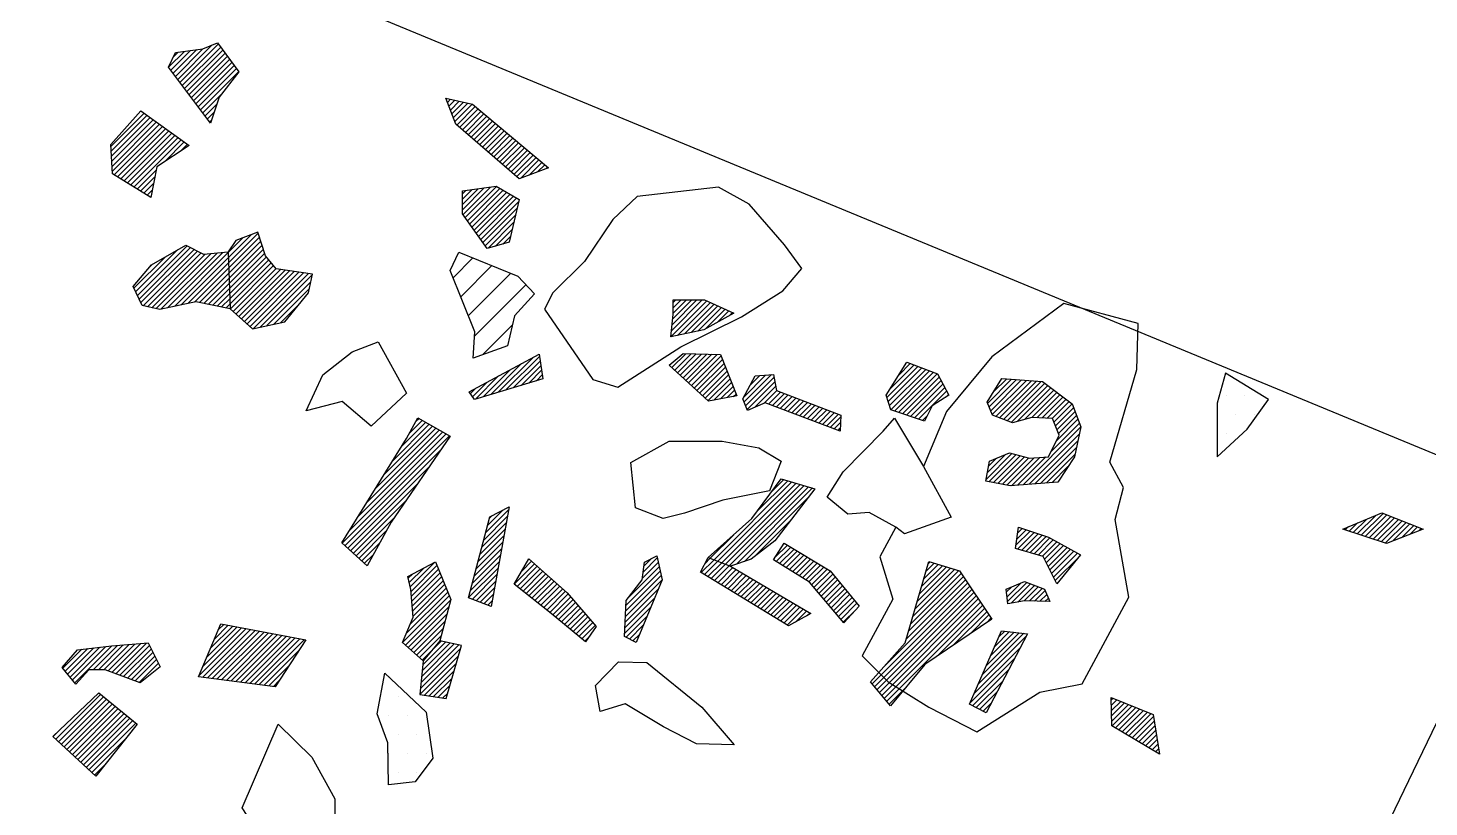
# Model space of a CAD drawing. Header units: metres. Extents: x -12.33 to -9.56, y -16.5 to -11.84.
# Drawn here: x -11.54 to -10.609, y -12.811 to -12.294 of the extents above; entities that cross this region are included whole.
import ezdxf

# ---------------------------------------------------------------- set-up
doc = ezdxf.new("R2010")
doc.units = ezdxf.units.M
doc.header["$LTSCALE"] = 25
doc.header["$MEASUREMENT"] = 0
doc.linetypes.add('STRICHPUNKTX2', pattern=[2, 1, -0.5, 0, -0.5])
doc.layers.get('0').update_dxf_attribs({"linetype": 'CONTINUOUS'})
for name, color, linetype in [('FEUER', 1, 'CONTINUOUS'), ('GRABUNGSGRENZE', 3, 'STRICHPUNKTX2'), ('KNOCHEN', 2, 'CONTINUOUS'), ('KNOCHENSCHRAFF', 2, 'CONTINUOUS'), ('STEINE', 4, 'CONTINUOUS'), ('STEINESCHRAFF', 4, 'CONTINUOUS')]:
    doc.layers.add(name, color=color, linetype=linetype)

# ---------------------------------------------------------------- blocks, each defined once
blk = doc.blocks.new('*X2')
at = {"color": 0}
for p, q in [((-1144.629, -1231.957), (-1143.574, -1230.901)), ((-1144.477, -1232.158), (-1143.164, -1230.845)), ((-1144.325, -1232.36), (-1142.753, -1230.788)), ((-1144.323, -1231.297), (-1143.984, -1230.958)), ((-1144.174, -1232.562), (-1142.344, -1230.733)), ((-1144.022, -1232.764), (-1141.735, -1230.477)), ((-1143.87, -1232.966), (-1141.313, -1230.408)), ((-1143.718, -1233.167), (-1141.163, -1230.612)), ((-1143.567, -1233.369), (-1141.013, -1230.816)), ((-1143.415, -1233.571), (-1140.863, -1231.019)), ((-1143.263, -1233.773), (-1140.713, -1231.223)), ((-1143.111, -1233.975), (-1140.564, -1231.427)), ((-1142.96, -1234.177), (-1140.414, -1231.631)), ((-1142.808, -1234.378), (-1140.264, -1231.834)), ((-1142.656, -1234.58), (-1140.114, -1232.038)), ((-1142.505, -1234.782), (-1139.964, -1232.242)), ((-1142.353, -1234.984), (-1141.152, -1233.783)), ((-1148.45, -1237.192), (-1146.259, -1235.001)), ((-1146.517, -1234.905), (-1146.465, -1234.853)), ((-1142.201, -1235.186), (-1141.43, -1234.414)), ((-1142.049, -1235.387), (-1141.599, -1234.938)), ((-1148.433, -1237.529), (-1146.053, -1235.148)), ((-1148.416, -1237.865), (-1145.847, -1235.296)), ((-1148.398, -1238.201), (-1145.641, -1235.443)), ((-1148.381, -1238.537), (-1145.435, -1235.591)), ((-1148.364, -1238.873), (-1145.229, -1235.738)), ((-1148.235, -1239.098), (-1145.022, -1235.886)), ((-1141.898, -1235.589), (-1141.769, -1235.461)), ((-1148.017, -1239.234), (-1144.816, -1236.033)), ((-1147.799, -1239.369), (-1144.61, -1236.181)), ((-1147.581, -1239.505), (-1144.404, -1236.328)), ((-1147.363, -1239.64), (-1144.198, -1236.476)), ((-1147.145, -1239.776), (-1143.992, -1236.623)), ((-1146.927, -1239.911), (-1143.786, -1236.771)), ((-1144.885, -1238.223), (-1143.58, -1236.918)), ((-1143.829, -1237.52), (-1143.374, -1237.066)), ((-1146.708, -1240.047), (-1145.447, -1238.785)), ((-1146.49, -1240.182), (-1145.536, -1239.227)), ((-1146.272, -1240.318), (-1145.625, -1239.67)), ((-1146.054, -1240.453), (-1145.713, -1240.112)), ((-1145.836, -1240.589), (-1145.802, -1240.555)), ((-1140.673, -1244.264), (-1139.688, -1243.279)), ((-1140.659, -1244.604), (-1139.119, -1243.064)), ((-1140.646, -1244.944), (-1138.667, -1242.965)), ((-1140.632, -1245.284), (-1138.581, -1243.233)), ((-1146.815, -1246.87), (-1144.023, -1244.078)), ((-1146.7, -1247.109), (-1143.394, -1243.803)), ((-1146.586, -1247.348), (-1143.162, -1243.925)), ((-1146.471, -1247.587), (-1142.93, -1244.046)), ((-1146.323, -1247.793), (-1142.698, -1244.167)), ((-1146.033, -1247.856), (-1142.465, -1244.289)), ((-1145.452, -1247.983), (-1141.796, -1244.327)), ((-1145.137, -1248.021), (-1141.406, -1244.29)), ((-1144.688, -1247.926), (-1141.017, -1244.254)), ((-1144.24, -1247.831), (-1140.673, -1244.264)), ((-1140.619, -1245.624), (-1138.495, -1243.5)), ((-1140.605, -1245.964), (-1138.409, -1243.768)), ((-1140.592, -1246.304), (-1138.323, -1244.035)), ((-1140.578, -1246.644), (-1138.237, -1244.303)), ((-1146.929, -1246.631), (-1144.857, -1244.56)), ((-1145.954, -1245.302), (-1145.692, -1245.041)), ((-1145.742, -1247.919), (-1142.186, -1244.363)), ((-1143.791, -1247.736), (-1140.659, -1244.604)), ((-1143.343, -1247.641), (-1140.646, -1244.944)), ((-1140.565, -1246.985), (-1138.126, -1244.545)), ((-1140.551, -1247.325), (-1137.966, -1244.74)), ((-1140.538, -1247.665), (-1137.807, -1244.934)), ((-1140.517, -1247.997), (-1137.647, -1245.128)), ((-1142.894, -1247.546), (-1140.632, -1245.284)), ((-1142.573, -1247.578), (-1140.619, -1245.624)), ((-1142.278, -1247.637), (-1140.605, -1245.964)), ((-1140.33, -1248.164), (-1137.488, -1245.322)), ((-1140.144, -1248.332), (-1137.198, -1245.386)), ((-1139.958, -1248.499), (-1136.891, -1245.432)), ((-1139.772, -1248.666), (-1136.584, -1245.478)), ((-1139.585, -1248.833), (-1136.276, -1245.524)), ((-1139.399, -1249.001), (-1135.969, -1245.57)), ((-1139.213, -1249.168), (-1135.661, -1245.616)), ((-1138.994, -1249.302), (-1135.354, -1245.662)), ((-1138.544, -1249.206), (-1135.085, -1245.748)), ((-1138.095, -1249.111), (-1135.179, -1246.195)), ((-1141.984, -1247.696), (-1140.592, -1246.304)), ((-1141.689, -1247.755), (-1140.578, -1246.644)), ((-1141.395, -1247.815), (-1140.565, -1246.985)), ((-1137.645, -1249.015), (-1135.273, -1246.642)), ((-1141.101, -1247.874), (-1140.551, -1247.325)), ((-1140.806, -1247.933), (-1140.538, -1247.665)), ((-1137.196, -1248.919), (-1135.912, -1247.634)), ((-1128.643, -1256.276), (-1127.766, -1255.398)), ((-1128.199, -1255.478), (-1127.99, -1255.27)), ((-1133.083, -1263.544), (-1125.967, -1256.428)), ((-1132.61, -1262.718), (-1126.192, -1256.3)), ((-1132.036, -1261.79), (-1126.417, -1256.171)), ((-1131.461, -1260.862), (-1126.642, -1256.042)), ((-1130.887, -1259.934), (-1126.866, -1255.913)), ((-1130.313, -1259.006), (-1127.091, -1255.785)), ((-1129.739, -1258.078), (-1127.316, -1255.656)), ((-1129.164, -1257.151), (-1127.541, -1255.527)), ((-1132.898, -1263.713), (-1126.556, -1257.37)), ((-1132.713, -1263.881), (-1127.339, -1258.507)), ((-1132.528, -1264.05), (-1128.121, -1259.643)), ((-1132.343, -1264.219), (-1128.904, -1260.78)), ((-1132.158, -1264.387), (-1129.687, -1261.916)), ((-1131.973, -1264.556), (-1130.185, -1262.767)), ((-1131.788, -1264.724), (-1130.609, -1263.545)), ((-1131.603, -1264.893), (-1131.032, -1264.322))]:
    blk.add_line(p, q, dxfattribs=at)
blk = doc.blocks.new('*X3')
at = {"color": 0}
for p, q in [((-1142.612, -1272.366), (-1139.476, -1269.23)), ((-1142.354, -1271.755), (-1139.773, -1269.173)), ((-1142.351, -1272.458), (-1139.179, -1269.286)), ((-1142.097, -1271.144), (-1140.07, -1269.117)), ((-1142.038, -1272.499), (-1138.881, -1269.343)), ((-1141.839, -1270.533), (-1140.367, -1269.06)), ((-1141.726, -1272.54), (-1138.584, -1269.399)), ((-1141.582, -1269.922), (-1140.664, -1269.004)), ((-1141.413, -1272.581), (-1138.287, -1269.456)), ((-1141.324, -1269.311), (-1140.961, -1268.947)), ((-1150.855, -1272.831), (-1148.406, -1270.382)), ((-1149.627, -1271.956), (-1148.019, -1270.349)), ((-1149.274, -1271.957), (-1147.633, -1270.316)), ((-1148.921, -1271.957), (-1147.247, -1270.284)), ((-1148.642, -1272.032), (-1146.861, -1270.251)), ((-1148.384, -1272.128), (-1146.475, -1270.219)), ((-1148.126, -1272.224), (-1146.089, -1270.186)), ((-1147.868, -1272.319), (-1145.903, -1270.353)), ((-1141.1, -1272.622), (-1137.99, -1269.512)), ((-1140.788, -1272.663), (-1137.693, -1269.569)), ((-1140.475, -1272.704), (-1137.396, -1269.625)), ((-1140.162, -1272.745), (-1137.099, -1269.682)), ((-1139.85, -1272.786), (-1136.802, -1269.738)), ((-1139.537, -1272.827), (-1136.505, -1269.795)), ((-1139.225, -1272.868), (-1136.208, -1269.851)), ((-1138.912, -1272.909), (-1135.911, -1269.908)), ((-1138.599, -1272.95), (-1135.614, -1269.964)), ((-1151.65, -1271.858), (-1150.393, -1270.601)), ((-1151.491, -1272.052), (-1149.995, -1270.557)), ((-1151.332, -1272.247), (-1149.598, -1270.513)), ((-1151.173, -1272.442), (-1149.201, -1270.469)), ((-1151.014, -1272.636), (-1148.803, -1270.426)), ((-1147.61, -1272.415), (-1145.782, -1270.587)), ((-1147.352, -1272.51), (-1145.662, -1270.82)), ((-1147.094, -1272.606), (-1145.542, -1271.053)), ((-1146.837, -1272.702), (-1145.422, -1271.287)), ((-1138.287, -1272.991), (-1135.939, -1270.643)), ((-1146.579, -1272.797), (-1145.302, -1271.52)), ((-1145.207, -1271.779), (-1145.181, -1271.754)), ((-1137.974, -1273.032), (-1136.616, -1271.674)), ((-1137.662, -1273.072), (-1137.294, -1272.705)), ((-1152.114, -1276.565), (-1149.133, -1273.583)), ((-1151.931, -1276.735), (-1148.938, -1273.743)), ((-1151.748, -1276.906), (-1148.744, -1273.902)), ((-1151.565, -1277.076), (-1148.55, -1274.062)), ((-1151.382, -1277.247), (-1148.356, -1274.221)), ((-1151.199, -1277.417), (-1148.162, -1274.381)), ((-1151.015, -1277.587), (-1147.968, -1274.54)), ((-1150.832, -1277.758), (-1147.774, -1274.7)), ((-1150.649, -1277.928), (-1147.58, -1274.859)), ((-1150.466, -1278.099), (-1147.386, -1275.018)), ((-1152.297, -1276.395), (-1151.823, -1275.92)), ((-1150.283, -1278.269), (-1147.192, -1275.178)), ((-1150.1, -1278.439), (-1146.998, -1275.337)), ((-1149.916, -1278.61), (-1146.803, -1275.497)), ((-1149.733, -1278.78), (-1147.427, -1276.474)), ((-1149.55, -1278.951), (-1148.804, -1278.204)), ((-1132.197, -1285.993), (-1129.454, -1283.25)), ((-1131.762, -1285.911), (-1129.011, -1283.16)), ((-1131.327, -1285.83), (-1128.828, -1283.331)), ((-1133.493, -1286.228), (-1131.608, -1284.344)), ((-1133.067, -1286.156), (-1130.89, -1283.979)), ((-1132.632, -1286.074), (-1130.172, -1283.615)), ((-1130.892, -1285.748), (-1128.646, -1283.502)), ((-1130.457, -1285.666), (-1128.463, -1283.673)), ((-1126.381, -1286.187), (-1124.438, -1284.244)), ((-1126.075, -1286.235), (-1123.935, -1284.094)), ((-1125.77, -1286.283), (-1123.431, -1283.945)), ((-1125.464, -1286.331), (-1122.928, -1283.795)), ((-1124.756, -1285.977), (-1122.425, -1283.645)), ((-1124.019, -1285.593), (-1122.179, -1283.753)), ((-1123.281, -1285.209), (-1122.091, -1284.018)), ((-1122.544, -1284.825), (-1122.002, -1284.283)), ((-1135.477, -1285.03), (-1135.274, -1284.827)), ((-1135.408, -1285.315), (-1134.887, -1284.794)), ((-1135.34, -1285.6), (-1134.5, -1284.761)), ((-1135.271, -1285.885), (-1134.114, -1284.727)), ((-1135.203, -1286.17), (-1133.727, -1284.694)), ((-1134.994, -1286.315), (-1133.34, -1284.661)), ((-1134.619, -1286.293), (-1132.953, -1284.627)), ((-1134.244, -1286.271), (-1132.566, -1284.594)), ((-1133.868, -1286.25), (-1132.179, -1284.561)), ((-1130.021, -1285.585), (-1129.283, -1284.846)), ((-1128.321, -1285.652), (-1127.201, -1284.532)), ((-1128.216, -1285.901), (-1126.863, -1284.548)), ((-1128.143, -1285.121), (-1127.539, -1284.517)), ((-1127.966, -1284.59), (-1127.878, -1284.502)), ((-1127.91, -1285.949), (-1126.525, -1284.563)), ((-1127.605, -1285.996), (-1126.187, -1284.578)), ((-1127.299, -1286.044), (-1125.848, -1284.594)), ((-1126.993, -1286.092), (-1125.444, -1284.543)), ((-1126.687, -1286.14), (-1124.941, -1284.394)), ((-1163.377, -1292.07), (-1163.079, -1291.773)), ((-1163.371, -1291.711), (-1163.358, -1291.698)), ((-1163.406, -1293.867), (-1162.121, -1292.582)), ((-1163.4, -1293.508), (-1162.064, -1292.172)), ((-1163.394, -1293.148), (-1162.244, -1291.999)), ((-1163.389, -1292.789), (-1162.523, -1291.923)), ((-1163.383, -1292.43), (-1162.801, -1291.848)), ((-1163.423, -1294.945), (-1161.931, -1293.453)), ((-1163.418, -1294.586), (-1162.104, -1293.273)), ((-1163.412, -1294.226), (-1162.177, -1292.992)), ((-1163.347, -1295.222), (-1161.757, -1293.633)), ((-1121.125, -1293.659), (-1121.091, -1293.625)), ((-1114.202, -1293.807), (-1113.924, -1293.529)), ((-1113.989, -1293.948), (-1113.417, -1293.376)), ((-1113.776, -1294.088), (-1112.91, -1293.223)), ((-1113.563, -1294.228), (-1112.404, -1293.069)), ((-1113.349, -1294.369), (-1111.897, -1292.916)), ((-1113.136, -1294.509), (-1111.514, -1292.887)), ((-1112.923, -1294.649), (-1111.395, -1293.122)), ((-1112.71, -1294.79), (-1111.276, -1293.356)), ((-1112.518, -1294.952), (-1111.158, -1293.591)), ((-1163.235, -1295.464), (-1161.584, -1293.813)), ((-1163.123, -1295.706), (-1161.411, -1293.993)), ((-1163.011, -1295.947), (-1161.237, -1294.173)), ((-1162.899, -1296.189), (-1161.064, -1294.353)), ((-1162.787, -1296.431), (-1160.89, -1294.534)), ((-1121.215, -1295.164), (-1119.944, -1293.892)), ((-1121.193, -1294.788), (-1120.231, -1293.825)), ((-1121.17, -1294.412), (-1120.517, -1293.758)), ((-1121.148, -1294.035), (-1120.804, -1293.692)), ((-1121.114, -1295.416), (-1119.657, -1293.959)), ((-1120.893, -1295.548), (-1119.37, -1294.026)), ((-1120.672, -1295.681), (-1119.084, -1294.093)), ((-1120.451, -1295.814), (-1118.797, -1294.159)), ((-1120.231, -1295.947), (-1118.51, -1294.226)), ((-1120.01, -1296.079), (-1118.241, -1294.311)), ((-1119.789, -1296.212), (-1118.056, -1294.48)), ((-1112.342, -1295.129), (-1111.039, -1293.826)), ((-1112.165, -1295.306), (-1110.92, -1294.06)), ((-1111.989, -1295.483), (-1110.801, -1294.295)), ((-1111.812, -1295.66), (-1110.682, -1294.53)), ((-1119.568, -1296.345), (-1117.872, -1294.648)), ((-1119.347, -1296.478), (-1117.687, -1294.817)), ((-1119.127, -1296.61), (-1117.502, -1294.986)), ((-1118.906, -1296.743), (-1117.318, -1295.155)), ((-1118.684, -1296.875), (-1117.133, -1295.324)), ((-1118.462, -1297.007), (-1116.948, -1295.493)), ((-1111.635, -1295.837), (-1110.563, -1294.764)), ((-1111.459, -1296.014), (-1110.444, -1294.999)), ((-1111.282, -1296.19), (-1110.325, -1295.234)), ((-1111.105, -1296.367), (-1110.207, -1295.469)), ((-1118.241, -1297.139), (-1116.763, -1295.661)), ((-1118.019, -1297.271), (-1116.579, -1295.83)), ((-1117.797, -1297.402), (-1116.394, -1295.999)), ((-1117.576, -1297.534), (-1116.209, -1296.168)), ((-1117.354, -1297.666), (-1116.024, -1296.337)), ((-1110.728, -1296.344), (-1110.088, -1295.703)), ((-1110.25, -1296.219), (-1109.969, -1295.938)), ((-1165.953, -1297.475), (-1165.741, -1297.263)), ((-1165.815, -1297.69), (-1164.65, -1296.525)), ((-1165.677, -1297.906), (-1164.287, -1296.516)), ((-1165.539, -1298.122), (-1163.925, -1296.508)), ((-1165.402, -1298.338), (-1163.563, -1296.499)), ((-1165.264, -1298.553), (-1163.2, -1296.49)), ((-1165.09, -1298.733), (-1162.838, -1296.481)), ((-1164.804, -1298.8), (-1162.996, -1296.993)), ((-1117.132, -1297.798), (-1115.84, -1296.506)), ((-1116.911, -1297.93), (-1115.655, -1296.674)), ((-1116.689, -1298.062), (-1115.47, -1296.843)), ((-1116.467, -1298.194), (-1115.41, -1297.137)), ((-1164.517, -1298.868), (-1163.251, -1297.601)), ((-1164.231, -1298.935), (-1163.374, -1298.078)), ((-1130.472, -1298.763), (-1129.58, -1297.871)), ((-1130.197, -1298.842), (-1129.271, -1297.916)), ((-1129.922, -1298.921), (-1128.963, -1297.961)), ((-1129.648, -1299), (-1128.654, -1298.007)), ((-1129.373, -1299.078), (-1128.346, -1298.052)), ((-1129.098, -1299.157), (-1128.038, -1298.097)), ((-1128.823, -1299.236), (-1127.729, -1298.142)), ((-1128.548, -1299.315), (-1127.421, -1298.187)), ((-1128.274, -1299.394), (-1127.113, -1298.233)), ((-1127.999, -1299.472), (-1126.804, -1298.278)), ((-1116.246, -1298.326), (-1115.487, -1297.567)), ((-1116.024, -1298.458), (-1115.563, -1297.996)), ((-1163.944, -1299.002), (-1163.498, -1298.555)), ((-1163.658, -1299.069), (-1163.621, -1299.032)), ((-1127.724, -1299.551), (-1126.496, -1298.323)), ((-1127.449, -1299.63), (-1126.188, -1298.368)), ((-1127.175, -1299.709), (-1125.879, -1298.413)), ((-1126.9, -1299.787), (-1125.571, -1298.459)), ((-1126.555, -1299.796), (-1125.263, -1298.504)), ((-1126.155, -1299.749), (-1124.954, -1298.549)), ((-1125.754, -1299.703), (-1124.646, -1298.594)), ((-1125.354, -1299.656), (-1124.5, -1298.802)), ((-1124.954, -1299.609), (-1124.392, -1299.047)), ((-1115.802, -1298.59), (-1115.639, -1298.426)), ((-1124.554, -1299.562), (-1124.283, -1299.292)), ((-1158.252, -1301.088), (-1157.888, -1300.724)), ((-1158.211, -1301.4), (-1157.437, -1300.626)), ((-1158.17, -1301.712), (-1157.102, -1300.645)), ((-1158.128, -1302.025), (-1157.046, -1300.943)), ((-1158.087, -1302.337), (-1156.991, -1301.241)), ((-1158.046, -1302.649), (-1156.935, -1301.538)), ((-1158.004, -1302.961), (-1156.88, -1301.836)), ((-1157.963, -1303.274), (-1156.824, -1302.134)), ((-1157.922, -1303.586), (-1156.768, -1302.432)), ((-1157.758, -1303.775), (-1156.713, -1302.73)), ((-1155.321, -1308.41), (-1149.596, -1302.685)), ((-1155.131, -1308.573), (-1149.35, -1302.792)), ((-1155.083, -1307.818), (-1150.059, -1302.794)), ((-1154.941, -1308.737), (-1149.104, -1302.9)), ((-1125.302, -1303.139), (-1125.077, -1302.915)), ((-1154.751, -1308.9), (-1148.858, -1303.007)), ((-1154.575, -1306.957), (-1151.325, -1303.707)), ((-1154.561, -1309.063), (-1148.612, -1303.115)), ((-1154.37, -1309.227), (-1148.366, -1303.222)), ((-1154.18, -1309.39), (-1148.12, -1303.33)), ((-1149.978, -1305.542), (-1147.874, -1303.438)), ((-1126.594, -1305.845), (-1124.628, -1303.88)), ((-1126.271, -1305.169), (-1124.585, -1303.483)), ((-1125.948, -1304.492), (-1124.749, -1303.294)), ((-1125.625, -1303.816), (-1124.913, -1303.104)), ((-1126.483, -1306.088), (-1124.946, -1304.551)), ((-1154.067, -1306.095), (-1153.097, -1305.125)), ((-1126.207, -1306.165), (-1125.263, -1305.221)), ((-1150.328, -1307.659), (-1149.342, -1306.673)), ((-1125.93, -1306.242), (-1125.58, -1305.892)), ((-1151.93, -1310.676), (-1148.545, -1307.29)), ((-1151.753, -1310.144), (-1148.744, -1307.136)), ((-1151.575, -1309.613), (-1148.943, -1306.981)), ((-1151.123, -1308.808), (-1149.142, -1306.827)), ((-1153.99, -1309.553), (-1152.986, -1308.55)), ((-1152.108, -1311.207), (-1148.675, -1307.774)), ((-1127.293, -1308.313), (-1127.163, -1308.183)), ((-1127.164, -1308.536), (-1126.717, -1308.09)), ((-1127.034, -1308.76), (-1126.271, -1307.998)), ((-1126.904, -1308.984), (-1126.019, -1308.099)), ((-1126.774, -1309.207), (-1125.862, -1308.296)), ((-1126.644, -1309.431), (-1125.705, -1308.493)), ((-1152.285, -1311.738), (-1149.354, -1308.807)), ((-1126.514, -1309.655), (-1125.549, -1308.689)), ((-1126.384, -1309.879), (-1125.392, -1308.886)), ((-1126.254, -1310.102), (-1125.235, -1309.082)), ((-1126.125, -1310.326), (-1125.078, -1309.279)), ((-1125.995, -1310.55), (-1124.921, -1309.476)), ((-1152.147, -1311.953), (-1150.033, -1309.839)), ((-1125.865, -1310.773), (-1124.764, -1309.672)), ((-1125.735, -1310.997), (-1124.694, -1309.956)), ((-1125.421, -1311.036), (-1124.681, -1310.296)), ((-1151.852, -1312.012), (-1150.646, -1310.805)), ((-1125.084, -1311.053), (-1124.668, -1310.637)), ((-1124.747, -1311.069), (-1124.655, -1310.978)), ((-1151.558, -1312.071), (-1151.026, -1311.54)), ((-1148.344, -1315.221), (-1146.99, -1313.867)), ((-1148.28, -1315.51), (-1146.703, -1313.934)), ((-1148.216, -1315.8), (-1146.417, -1314.001)), ((-1148.077, -1316.015), (-1146.13, -1314.068)), ((-1147.798, -1316.089), (-1145.843, -1314.135)), ((-1148.472, -1314.642), (-1148.406, -1314.577)), ((-1148.408, -1314.931), (-1147.647, -1314.171)), ((-1147.519, -1316.164), (-1145.557, -1314.202)), ((-1147.24, -1316.238), (-1145.27, -1314.269)), ((-1146.96, -1316.312), (-1144.983, -1314.336)), ((-1146.681, -1316.387), (-1144.704, -1314.41)), ((-1146.402, -1316.461), (-1144.43, -1314.489)), ((-1146.123, -1316.536), (-1144.156, -1314.569)), ((-1145.844, -1316.61), (-1143.882, -1314.649)), ((-1145.548, -1316.668), (-1143.608, -1314.728)), ((-1145.229, -1316.703), (-1143.334, -1314.808)), ((-1144.91, -1316.737), (-1143.06, -1314.887)), ((-1144.592, -1316.772), (-1143.004, -1315.184)), ((-1144.273, -1316.807), (-1143.146, -1315.68)), ((-1143.954, -1316.842), (-1143.288, -1316.176)), ((-1143.484, -1316.725), (-1143.43, -1316.671)), ((-1130.708, -1335.062), (-1129.302, -1333.655)), ((-1131.152, -1334.799), (-1130.161, -1333.808)), ((-1130.93, -1334.93), (-1129.731, -1333.732)), ((-1130.486, -1335.193), (-1128.997, -1333.705)), ((-1130.263, -1335.324), (-1128.802, -1333.863)), ((-1130.041, -1335.456), (-1128.607, -1334.022)), ((-1129.819, -1335.587), (-1128.413, -1334.181)), ((-1129.597, -1335.718), (-1128.556, -1334.677)), ((-1129.375, -1335.85), (-1129.303, -1335.778)), ((-1131.972, -1337.74), (-1131.633, -1337.401)), ((-1131.809, -1337.931), (-1130.832, -1336.954)), ((-1131.647, -1338.122), (-1130.504, -1336.979)), ((-1131.485, -1338.314), (-1130.206, -1337.034)), ((-1131.323, -1338.505), (-1129.907, -1337.089)), ((-1131.02, -1338.556), (-1129.609, -1337.145)), ((-1130.167, -1338.056), (-1129.311, -1337.2)), ((-1129.314, -1337.556), (-1129.012, -1337.255))]:
    blk.add_line(p, q, dxfattribs=at)
blk = doc.blocks.new('*X4')
at = {"color": 0}
for p, q in [((-1108.389, -1264.66), (-1103.216, -1259.487)), ((-1108.133, -1264.757), (-1102.944, -1259.568)), ((-1107.877, -1264.854), (-1102.671, -1259.649)), ((-1107.621, -1264.952), (-1102.398, -1259.729)), ((-1107.364, -1265.049), (-1102.125, -1259.81)), ((-1106.902, -1264.941), (-1101.853, -1259.891)), ((-1105.521, -1261.438), (-1103.489, -1259.406)), ((-1104.554, -1260.118), (-1103.762, -1259.325)), ((-1106.373, -1264.765), (-1102.194, -1260.586)), ((-1123.691, -1263.345), (-1122.122, -1261.775)), ((-1123.564, -1262.864), (-1122.045, -1261.345)), ((-1123.436, -1262.383), (-1122.393, -1261.339)), ((-1123.309, -1261.902), (-1123.128, -1261.72)), ((-1123.946, -1264.307), (-1122.275, -1262.635)), ((-1123.819, -1263.826), (-1122.198, -1262.205)), ((-1105.683, -1264.428), (-1103.352, -1262.098)), ((-1088.331, -1263.694), (-1087.39, -1262.752)), ((-1088.272, -1263.281), (-1087.655, -1262.664)), ((-1088.239, -1263.955), (-1087.125, -1262.841)), ((-1088.213, -1262.868), (-1087.92, -1262.575)), ((-1087.963, -1264.032), (-1086.86, -1262.93)), ((-1124.202, -1265.269), (-1122.428, -1263.495)), ((-1124.074, -1264.788), (-1122.351, -1263.065)), ((-1108.645, -1264.562), (-1107.076, -1262.993)), ((-1104.347, -1264.506), (-1103.52, -1263.68)), ((-1104.268, -1264.781), (-1103.299, -1263.813)), ((-1087.686, -1264.109), (-1086.595, -1263.018)), ((-1087.41, -1264.186), (-1086.33, -1263.107)), ((-1087.133, -1264.263), (-1086.08, -1263.211)), ((-1086.857, -1264.341), (-1085.852, -1263.336)), ((-1086.58, -1264.418), (-1085.624, -1263.461)), ((-1086.435, -1264.626), (-1085.395, -1263.586)), ((-1086.317, -1264.862), (-1085.167, -1263.712)), ((-1086.2, -1265.098), (-1084.939, -1263.837)), ((-1124.584, -1266.713), (-1122.657, -1264.786)), ((-1124.457, -1266.232), (-1122.581, -1264.356)), ((-1124.329, -1265.751), (-1122.504, -1263.926)), ((-1121.146, -1265.396), (-1120.51, -1264.76)), ((-1113.088, -1265.47), (-1112.158, -1264.539)), ((-1113.035, -1265.063), (-1112.57, -1264.598)), ((-1109.238, -1265.509), (-1108.389, -1264.66)), ((-1109.018, -1265.642), (-1108.133, -1264.757)), ((-1108.98, -1264.897), (-1108.645, -1264.562)), ((-1104.05, -1264.916), (-1103.078, -1263.945)), ((-1103.831, -1265.052), (-1102.858, -1264.078)), ((-1103.613, -1265.187), (-1102.637, -1264.211)), ((-1103.394, -1265.322), (-1102.416, -1264.344)), ((-1103.176, -1265.457), (-1102.195, -1264.476)), ((-1102.957, -1265.592), (-1101.974, -1264.609)), ((-1102.739, -1265.727), (-1101.754, -1264.742)), ((-1094.16, -1264.927), (-1094.038, -1264.804)), ((-1086.082, -1265.333), (-1084.711, -1263.962)), ((-1085.964, -1265.569), (-1084.482, -1264.088)), ((-1085.847, -1265.805), (-1084.254, -1264.213)), ((-1085.729, -1266.041), (-1084.119, -1264.431)), ((-1128.705, -1265.883), (-1128.426, -1265.604)), ((-1128.638, -1266.17), (-1127.679, -1265.211)), ((-1128.57, -1266.456), (-1126.932, -1264.818)), ((-1128.519, -1266.758), (-1126.801, -1265.04)), ((-1128.492, -1267.085), (-1126.699, -1265.292)), ((-1128.465, -1267.412), (-1126.597, -1265.543)), ((-1124.713, -1267.195), (-1122.734, -1265.216)), ((-1124.454, -1267.29), (-1122.81, -1265.646)), ((-1121.628, -1266.232), (-1120.322, -1264.926)), ((-1121.472, -1266.429), (-1120.134, -1265.091)), ((-1121.275, -1266.585), (-1119.946, -1265.257)), ((-1121.077, -1266.741), (-1119.758, -1265.422)), ((-1120.88, -1266.898), (-1119.571, -1265.588)), ((-1114.256, -1268.052), (-1111.898, -1265.694)), ((-1114.24, -1267.683), (-1111.963, -1265.405)), ((-1114.076, -1267.164), (-1112.028, -1265.116)), ((-1113.142, -1265.877), (-1112.093, -1264.828)), ((-1108.799, -1265.776), (-1107.877, -1264.854)), ((-1108.579, -1265.91), (-1107.621, -1264.952)), ((-1108.36, -1266.044), (-1107.364, -1265.049)), ((-1108.14, -1266.178), (-1107.134, -1265.172)), ((-1107.92, -1266.312), (-1106.912, -1265.304)), ((-1107.701, -1266.446), (-1106.69, -1265.435)), ((-1107.481, -1266.58), (-1106.468, -1265.567)), ((-1107.262, -1266.714), (-1106.245, -1265.698)), ((-1102.52, -1265.862), (-1101.533, -1264.875)), ((-1102.302, -1265.997), (-1101.312, -1265.007)), ((-1102.083, -1266.132), (-1101.091, -1265.14)), ((-1101.915, -1266.317), (-1100.871, -1265.273)), ((-1101.753, -1266.509), (-1100.659, -1265.415)), ((-1101.591, -1266.7), (-1100.499, -1265.609)), ((-1095.337, -1268.932), (-1091.968, -1265.563)), ((-1095.191, -1268.432), (-1092.136, -1265.377)), ((-1095.045, -1267.933), (-1092.407, -1265.295)), ((-1094.899, -1267.433), (-1092.679, -1265.213)), ((-1094.753, -1266.934), (-1092.951, -1265.131)), ((-1094.607, -1266.434), (-1093.223, -1265.05)), ((-1094.46, -1265.933), (-1093.494, -1264.968)), ((-1094.31, -1265.43), (-1093.766, -1264.886)), ((-1128.582, -1268.943), (-1126.187, -1266.548)), ((-1128.438, -1267.738), (-1126.494, -1265.794)), ((-1128.411, -1268.065), (-1126.392, -1266.046)), ((-1128.384, -1268.392), (-1126.29, -1266.297)), ((-1124.196, -1267.385), (-1122.887, -1266.076)), ((-1123.937, -1267.48), (-1122.963, -1266.506)), ((-1120.683, -1267.054), (-1119.383, -1265.754)), ((-1120.486, -1267.211), (-1119.195, -1265.919)), ((-1120.289, -1267.367), (-1119.007, -1266.085)), ((-1120.092, -1267.523), (-1118.819, -1266.251)), ((-1119.894, -1267.68), (-1118.631, -1266.416)), ((-1119.697, -1267.836), (-1118.443, -1266.582)), ((-1114.289, -1268.791), (-1112.081, -1266.584)), ((-1114.273, -1268.422), (-1111.833, -1265.982)), ((-1107.042, -1266.848), (-1106.023, -1265.829)), ((-1106.822, -1266.982), (-1105.801, -1265.961)), ((-1106.603, -1267.116), (-1105.579, -1266.092)), ((-1106.383, -1267.25), (-1105.357, -1266.224)), ((-1106.164, -1267.384), (-1105.135, -1266.355)), ((-1105.944, -1267.518), (-1104.913, -1266.487)), ((-1105.724, -1267.652), (-1104.691, -1266.618)), ((-1101.428, -1266.891), (-1100.34, -1265.803)), ((-1101.266, -1267.083), (-1100.18, -1265.996)), ((-1101.104, -1267.274), (-1100.02, -1266.19)), ((-1100.942, -1267.466), (-1099.86, -1266.384)), ((-1100.78, -1267.657), (-1099.701, -1266.578)), ((-1097.887, -1272.896), (-1091.403, -1266.412)), ((-1097.726, -1273.088), (-1091.262, -1266.625)), ((-1097.078, -1271.733), (-1091.545, -1266.2)), ((-1095.629, -1269.93), (-1091.686, -1265.988)), ((-1095.483, -1269.431), (-1091.827, -1265.775)), ((-1088.959, -1266.796), (-1088.64, -1266.478)), ((-1088.925, -1267.116), (-1088.035, -1266.226)), ((-1088.892, -1267.436), (-1087.618, -1266.163)), ((-1088.645, -1267.543), (-1087.363, -1266.261)), ((-1088.213, -1267.465), (-1087.108, -1266.359)), ((-1087.782, -1267.387), (-1086.853, -1266.458)), ((-1087.434, -1267.392), (-1086.598, -1266.556)), ((-1129.084, -1270.151), (-1125.983, -1267.051)), ((-1128.897, -1270.318), (-1125.886, -1267.308)), ((-1128.844, -1269.558), (-1126.085, -1266.799)), ((-1123.679, -1267.575), (-1123.04, -1266.936)), ((-1123.42, -1267.67), (-1123.116, -1267.366)), ((-1119.5, -1267.993), (-1118.255, -1266.748)), ((-1119.303, -1268.149), (-1118.077, -1266.923)), ((-1119.108, -1268.307), (-1117.914, -1267.113)), ((-1118.914, -1268.467), (-1117.75, -1267.303)), ((-1118.72, -1268.627), (-1117.586, -1267.493)), ((-1114.305, -1269.161), (-1112.333, -1267.189)), ((-1105.505, -1267.786), (-1104.469, -1266.75)), ((-1105.285, -1267.92), (-1104.246, -1266.881)), ((-1105.066, -1268.054), (-1104.024, -1267.012)), ((-1104.846, -1268.188), (-1103.802, -1267.144)), ((-1104.626, -1268.322), (-1103.58, -1267.275)), ((-1104.407, -1268.455), (-1103.358, -1267.407)), ((-1104.187, -1268.589), (-1103.136, -1267.538)), ((-1100.618, -1267.848), (-1099.541, -1266.772)), ((-1100.455, -1268.04), (-1099.381, -1266.965)), ((-1100.293, -1268.231), (-1099.221, -1267.159)), ((-1100.131, -1268.422), (-1099.061, -1267.353)), ((-1099.969, -1268.614), (-1098.902, -1267.547)), ((-1097.564, -1273.281), (-1091.121, -1266.837)), ((-1097.403, -1273.473), (-1090.98, -1267.049)), ((-1097.242, -1273.665), (-1090.838, -1267.261)), ((-1097.081, -1273.858), (-1090.697, -1267.474)), ((-1087.091, -1267.403), (-1086.394, -1266.707)), ((-1086.748, -1267.414), (-1086.287, -1266.953)), ((-1086.405, -1267.425), (-1086.18, -1267.199)), ((-1128.71, -1270.484), (-1126.011, -1267.785)), ((-1128.523, -1270.651), (-1126.135, -1268.263)), ((-1118.526, -1268.786), (-1117.423, -1267.683)), ((-1118.332, -1268.946), (-1117.259, -1267.873)), ((-1118.138, -1269.106), (-1117.095, -1268.063)), ((-1117.944, -1269.265), (-1116.932, -1268.253)), ((-1117.751, -1269.425), (-1116.768, -1268.442)), ((-1114.321, -1269.531), (-1112.585, -1267.795)), ((-1114.236, -1269.8), (-1112.836, -1268.4)), ((-1103.968, -1268.723), (-1102.914, -1267.67)), ((-1103.748, -1268.857), (-1102.692, -1267.801)), ((-1103.528, -1268.991), (-1102.469, -1267.932)), ((-1102.979, -1268.796), (-1102.247, -1268.064)), ((-1102.193, -1268.363), (-1102.025, -1268.195)), ((-1099.807, -1268.805), (-1098.977, -1267.976)), ((-1096.92, -1274.05), (-1090.556, -1267.686)), ((-1093.572, -1271.056), (-1090.415, -1267.898)), ((-1092.478, -1270.315), (-1090.273, -1268.111)), ((-1091.384, -1269.575), (-1090.132, -1268.323)), ((-1128.336, -1270.818), (-1126.259, -1268.741)), ((-1128.148, -1270.984), (-1126.384, -1269.219)), ((-1117.557, -1269.585), (-1116.604, -1268.632)), ((-1117.363, -1269.744), (-1116.441, -1268.822)), ((-1117.169, -1269.904), (-1116.277, -1269.012)), ((-1114.006, -1269.923), (-1113.088, -1269.005)), ((-1090.29, -1268.835), (-1089.991, -1268.535)), ((-1089.742, -1270.408), (-1088.762, -1269.428)), ((-1089.466, -1269.778), (-1089.078, -1269.391)), ((-1127.961, -1271.151), (-1126.508, -1269.697)), ((-1127.852, -1272.809), (-1125.355, -1270.311)), ((-1127.816, -1272.42), (-1125.646, -1270.249)), ((-1127.78, -1272.03), (-1125.936, -1270.186)), ((-1127.745, -1271.641), (-1126.227, -1270.124)), ((-1127.14, -1270.682), (-1126.518, -1270.061)), ((-1116.975, -1270.064), (-1116.719, -1269.808)), ((-1113.776, -1270.046), (-1113.339, -1269.61)), ((-1090.847, -1272.927), (-1087.625, -1269.705)), ((-1090.571, -1272.298), (-1087.814, -1269.541)), ((-1090.295, -1271.668), (-1088.13, -1269.503)), ((-1090.019, -1271.038), (-1088.446, -1269.466)), ((-1127.923, -1273.587), (-1125.373, -1271.037)), ((-1127.888, -1273.198), (-1125.228, -1270.538)), ((-1127.774, -1271.317), (-1127.14, -1270.682)), ((-1091.4, -1274.187), (-1088.408, -1271.195)), ((-1091.124, -1273.557), (-1088.017, -1270.45)), ((-1127.632, -1273.649), (-1125.518, -1271.536)), ((-1127.324, -1273.695), (-1125.663, -1272.034)), ((-1091.216, -1274.357), (-1088.8, -1271.94)), ((-1127.016, -1273.74), (-1125.808, -1272.533)), ((-1126.708, -1273.786), (-1125.953, -1273.031)), ((-1096.759, -1274.243), (-1095.695, -1273.179)), ((-1090.981, -1274.475), (-1089.191, -1272.685)), ((-1126.4, -1273.832), (-1126.098, -1273.53)), ((-1090.745, -1274.593), (-1089.583, -1273.43)), ((-1082.006, -1273.985), (-1081.876, -1273.855)), ((-1081.997, -1274.33), (-1081.624, -1273.957)), ((-1081.988, -1274.674), (-1081.371, -1274.058)), ((-1090.51, -1274.711), (-1089.974, -1274.175)), ((-1081.979, -1275.019), (-1081.119, -1274.159)), ((-1081.97, -1275.363), (-1080.867, -1274.26)), ((-1081.947, -1275.694), (-1080.614, -1274.362)), ((-1081.725, -1275.826), (-1080.362, -1274.463)), ((-1081.504, -1275.958), (-1080.11, -1274.564)), ((-1081.283, -1276.091), (-1079.857, -1274.665)), ((-1081.062, -1276.223), (-1079.605, -1274.766)), ((-1080.84, -1276.355), (-1079.353, -1274.868)), ((-1080.619, -1276.488), (-1079.191, -1275.06)), ((-1080.398, -1276.62), (-1079.144, -1275.366)), ((-1080.177, -1276.752), (-1079.097, -1275.673)), ((-1079.955, -1276.885), (-1079.05, -1275.98)), ((-1079.734, -1277.017), (-1079.003, -1276.286)), ((-1079.513, -1277.149), (-1078.957, -1276.593)), ((-1079.292, -1277.282), (-1078.91, -1276.9)), ((-1079.07, -1277.414), (-1078.863, -1277.206)), ((-1078.849, -1277.546), (-1078.816, -1277.513))]:
    blk.add_line(p, q, dxfattribs=at)
blk = doc.blocks.new('*X5')
at = {"color": 0}
for p, q in [((-1126.198, -1234.032), (-1126.178, -1234.011)), ((-1126.1, -1234.288), (-1125.89, -1234.077)), ((-1126.003, -1234.543), (-1125.603, -1234.143)), ((-1125.905, -1234.799), (-1125.315, -1234.209)), ((-1125.807, -1235.055), (-1125.027, -1234.275)), ((-1125.71, -1235.311), (-1124.74, -1234.341)), ((-1125.612, -1235.567), (-1124.452, -1234.407)), ((-1125.483, -1235.792), (-1124.252, -1234.56)), ((-1125.293, -1235.955), (-1124.06, -1234.722)), ((-1125.102, -1236.118), (-1123.867, -1234.883)), ((-1124.912, -1236.281), (-1123.675, -1235.045)), ((-1124.721, -1236.444), (-1123.483, -1235.206)), ((-1124.531, -1236.607), (-1123.291, -1235.367)), ((-1124.341, -1236.771), (-1123.099, -1235.529)), ((-1124.15, -1236.934), (-1122.907, -1235.69)), ((-1123.96, -1237.097), (-1122.715, -1235.852)), ((-1123.769, -1237.26), (-1122.522, -1236.013)), ((-1123.579, -1237.423), (-1122.33, -1236.174)), ((-1123.389, -1237.586), (-1122.138, -1236.336)), ((-1123.198, -1237.75), (-1121.946, -1236.497)), ((-1123.008, -1237.913), (-1121.754, -1236.659)), ((-1122.818, -1238.076), (-1121.562, -1236.82)), ((-1122.627, -1238.239), (-1121.37, -1236.981)), ((-1122.437, -1238.402), (-1121.177, -1237.143)), ((-1122.246, -1238.565), (-1120.985, -1237.304)), ((-1122.056, -1238.729), (-1120.793, -1237.466)), ((-1121.866, -1238.892), (-1120.601, -1237.627)), ((-1121.675, -1239.055), (-1120.409, -1237.788)), ((-1121.485, -1239.218), (-1120.217, -1237.95)), ((-1121.233, -1239.319), (-1120.024, -1238.111)), ((-1120.674, -1239.114), (-1119.832, -1238.273)), ((-1120.115, -1238.909), (-1119.64, -1238.434)), ((-1119.556, -1238.704), (-1119.448, -1238.596)), ((-1125.095, -1241.414), (-1123.65, -1239.969)), ((-1125.095, -1241.06), (-1124.059, -1240.025)), ((-1125.095, -1240.706), (-1124.468, -1240.08)), ((-1125.094, -1240.353), (-1124.877, -1240.135)), ((-1125.064, -1241.736), (-1123.241, -1239.914)), ((-1124.917, -1241.943), (-1122.842, -1239.868)), ((-1124.77, -1242.15), (-1122.617, -1239.996)), ((-1124.624, -1242.357), (-1122.391, -1240.124)), ((-1124.477, -1242.564), (-1122.166, -1240.252)), ((-1124.33, -1242.77), (-1121.94, -1240.38)), ((-1124.183, -1242.977), (-1121.715, -1240.509)), ((-1124.037, -1243.184), (-1121.489, -1240.637)), ((-1123.89, -1243.391), (-1121.358, -1240.859)), ((-1123.743, -1243.598), (-1121.466, -1241.32)), ((-1123.596, -1243.804), (-1121.573, -1241.781)), ((-1123.405, -1243.967), (-1121.681, -1242.242)), ((-1122.917, -1243.833), (-1121.788, -1242.703)), ((-1122.43, -1243.699), (-1121.896, -1243.164)), ((-1111.257, -1249.85), (-1108.877, -1247.47)), ((-1111.216, -1249.456), (-1109.169, -1247.408)), ((-1111.175, -1249.061), (-1109.522, -1247.408)), ((-1111.134, -1248.666), (-1109.875, -1247.407)), ((-1111.103, -1247.574), (-1110.935, -1247.406)), ((-1111.103, -1248.282), (-1110.228, -1247.407)), ((-1111.103, -1247.928), (-1110.582, -1247.407)), ((-1110.81, -1249.756), (-1108.633, -1247.58)), ((-1110.363, -1249.663), (-1108.389, -1247.689)), ((-1109.917, -1249.57), (-1108.145, -1247.799)), ((-1109.47, -1249.477), (-1107.901, -1247.908)), ((-1108.987, -1249.348), (-1107.657, -1248.018)), ((-1108.178, -1248.893), (-1107.413, -1248.127)), ((-1107.37, -1248.437), (-1107.169, -1248.236)), ((-1123.228, -1253.69), (-1121.174, -1251.635)), ((-1122.722, -1253.536), (-1120.41, -1251.225)), ((-1122.215, -1253.383), (-1119.991, -1251.159)), ((-1121.708, -1253.23), (-1119.943, -1251.465)), ((-1121.201, -1253.077), (-1119.896, -1251.771)), ((-1111.183, -1251.897), (-1110.26, -1250.974)), ((-1110.999, -1252.067), (-1109.914, -1250.981)), ((-1110.815, -1252.237), (-1109.567, -1250.989)), ((-1110.631, -1252.406), (-1109.221, -1250.996)), ((-1110.448, -1252.576), (-1108.875, -1251.004)), ((-1110.264, -1252.746), (-1108.529, -1251.011)), ((-1110.08, -1252.916), (-1108.183, -1251.018)), ((-1109.896, -1253.085), (-1107.917, -1251.107)), ((-1109.712, -1253.255), (-1107.819, -1251.361)), ((-1109.528, -1253.425), (-1107.72, -1251.616)), ((-1096.702, -1253.326), (-1095.1, -1251.725)), ((-1096.102, -1252.373), (-1095.357, -1251.628)), ((-1124.242, -1253.996), (-1122.702, -1252.456)), ((-1123.735, -1253.843), (-1121.938, -1252.046)), ((-1120.694, -1252.923), (-1119.848, -1252.077)), ((-1120.188, -1252.77), (-1119.801, -1252.383)), ((-1109.345, -1253.594), (-1107.621, -1251.871)), ((-1109.161, -1253.764), (-1107.522, -1252.126)), ((-1108.977, -1253.934), (-1107.423, -1252.38)), ((-1108.793, -1254.104), (-1107.325, -1252.635)), ((-1106.397, -1253.829), (-1104.961, -1252.393)), ((-1106.395, -1254.181), (-1104.576, -1252.361)), ((-1106.294, -1254.433), (-1104.402, -1252.541)), ((-1105.991, -1253.069), (-1105.347, -1252.425)), ((-1096.908, -1253.886), (-1094.844, -1251.821)), ((-1096.824, -1254.155), (-1094.587, -1251.918)), ((-1096.739, -1254.424), (-1094.33, -1252.014)), ((-1096.655, -1254.693), (-1094.073, -1252.111)), ((-1096.395, -1254.787), (-1093.816, -1252.208)), ((-1096.132, -1254.877), (-1093.559, -1252.304)), ((-1095.868, -1254.967), (-1093.429, -1252.528)), ((-1090.212, -1254.261), (-1088.62, -1252.669)), ((-1090.109, -1254.511), (-1088.291, -1252.694)), ((-1089.82, -1253.516), (-1088.948, -1252.643)), ((-1124.569, -1253.616), (-1124.23, -1253.277)), ((-1124.423, -1253.824), (-1123.466, -1252.867)), ((-1108.393, -1254.057), (-1107.226, -1252.89)), ((-1107.958, -1253.975), (-1107.127, -1253.145)), ((-1107.522, -1253.893), (-1107.028, -1253.399)), ((-1106.194, -1254.686), (-1104.346, -1252.839)), ((-1105.683, -1254.529), (-1104.29, -1253.136)), ((-1105.059, -1254.258), (-1104.224, -1253.424)), ((-1104.768, -1254.321), (-1103.968, -1253.522)), ((-1104.512, -1254.418), (-1103.713, -1253.619)), ((-1095.605, -1255.057), (-1093.305, -1252.758)), ((-1095.341, -1255.147), (-1093.182, -1252.988)), ((-1095.078, -1255.238), (-1093.059, -1253.219)), ((-1094.814, -1255.328), (-1092.936, -1253.449)), ((-1090.006, -1254.762), (-1087.963, -1252.719)), ((-1089.903, -1255.012), (-1087.634, -1252.744)), ((-1089.678, -1255.141), (-1087.306, -1252.769)), ((-1089.423, -1255.239), (-1086.978, -1252.794)), ((-1089.168, -1255.338), (-1086.649, -1252.819)), ((-1088.912, -1255.436), (-1086.417, -1252.941)), ((-1088.657, -1255.534), (-1086.214, -1253.092)), ((-1088.257, -1255.487), (-1086.012, -1253.242)), ((-1087.766, -1255.351), (-1085.809, -1253.393)), ((-1087.279, -1255.217), (-1085.607, -1253.544)), ((-1107.087, -1253.811), (-1106.93, -1253.654)), ((-1104.255, -1254.515), (-1103.457, -1253.717)), ((-1103.999, -1254.612), (-1103.201, -1253.815)), ((-1103.742, -1254.709), (-1102.945, -1253.912)), ((-1103.486, -1254.807), (-1102.689, -1254.01)), ((-1103.229, -1254.904), (-1102.434, -1254.108)), ((-1102.973, -1255.001), (-1102.178, -1254.206)), ((-1102.716, -1255.098), (-1101.922, -1254.303)), ((-1102.46, -1255.195), (-1101.666, -1254.401)), ((-1102.203, -1255.292), (-1101.41, -1254.499)), ((-1093.018, -1253.885), (-1092.813, -1253.68)), ((-1086.939, -1255.23), (-1085.404, -1253.695)), ((-1086.598, -1255.243), (-1085.201, -1253.846)), ((-1086.257, -1255.256), (-1084.999, -1253.997)), ((-1085.917, -1255.269), (-1084.796, -1254.148)), ((-1085.811, -1255.517), (-1084.593, -1254.299)), ((-1085.709, -1255.768), (-1084.496, -1254.555)), ((-1101.947, -1255.389), (-1101.154, -1254.597)), ((-1101.691, -1255.486), (-1100.899, -1254.694)), ((-1101.434, -1255.583), (-1100.643, -1254.792)), ((-1101.178, -1255.68), (-1100.387, -1254.89)), ((-1100.921, -1255.778), (-1100.131, -1254.988)), ((-1100.665, -1255.875), (-1099.968, -1255.178)), ((-1094.551, -1255.418), (-1094.228, -1255.095)), ((-1085.642, -1256.762), (-1084.212, -1255.332)), ((-1085.606, -1256.019), (-1084.401, -1254.814)), ((-1085.504, -1256.27), (-1084.307, -1255.073)), ((-1100.408, -1255.972), (-1099.986, -1255.549)), ((-1100.152, -1256.069), (-1100.004, -1255.921)), ((-1087.85, -1259.677), (-1084.036, -1255.863)), ((-1087.466, -1259.646), (-1084.128, -1256.309)), ((-1085.997, -1257.471), (-1084.117, -1255.591)), ((-1087.082, -1259.616), (-1084.22, -1256.754)), ((-1086.697, -1259.585), (-1084.312, -1257.199)), ((-1090.322, -1259.321), (-1088.603, -1257.601)), ((-1090.237, -1258.882), (-1089.019, -1257.664)), ((-1090.153, -1258.444), (-1089.631, -1257.922)), ((-1090.128, -1259.48), (-1088.324, -1257.676)), ((-1089.83, -1259.536), (-1088.046, -1257.751)), ((-1089.533, -1259.592), (-1087.767, -1257.827)), ((-1089.235, -1259.648), (-1087.489, -1257.902)), ((-1088.938, -1259.704), (-1087.123, -1257.889)), ((-1088.618, -1259.738), (-1086.739, -1257.859)), ((-1088.234, -1259.708), (-1086.355, -1257.829)), ((-1086.313, -1259.554), (-1084.403, -1257.645)), ((-1085.929, -1259.524), (-1084.877, -1258.472)), ((-1065.923, -1262.853), (-1065.034, -1261.963)), ((-1065.658, -1262.941), (-1064.434, -1261.717)), ((-1065.393, -1263.03), (-1063.947, -1261.583)), ((-1065.128, -1263.118), (-1063.692, -1261.682)), ((-1064.864, -1263.207), (-1063.438, -1261.782)), ((-1064.599, -1263.296), (-1063.184, -1261.881)), ((-1064.334, -1263.384), (-1062.929, -1261.98)), ((-1066.453, -1262.675), (-1066.234, -1262.456)), ((-1066.188, -1262.764), (-1065.634, -1262.209)), ((-1064.069, -1263.473), (-1062.675, -1262.079)), ((-1063.804, -1263.561), (-1062.421, -1262.178)), ((-1063.313, -1263.424), (-1062.166, -1262.278)), ((-1062.729, -1263.193), (-1061.912, -1262.377)), ((-1062.144, -1262.963), (-1061.658, -1262.476)), ((-1061.56, -1262.732), (-1061.403, -1262.575))]:
    blk.add_line(p, q, dxfattribs=at)
blk = doc.blocks.new('*X9')
at = {"color": 0}
for p, q in [((-1125.724, -1245.932), (-1124.409, -1244.618)), ((-1125.22, -1247.196), (-1123.15, -1245.126)), ((-1124.716, -1248.46), (-1121.891, -1245.634)), ((-1124.305, -1249.817), (-1120.884, -1246.395)), ((-1123.759, -1251.038), (-1121.777, -1249.057))]:
    blk.add_line(p, q, dxfattribs=at)
blk = doc.blocks.new('*X10')
at = {"color": 0}
for p, q in [((-1074.375, -1253.75), (-1074.375, -1253.75)), ((-1073.125, -1253.75), (-1073.125, -1253.75)), ((-1073.75, -1255), (-1073.75, -1255)), ((-1072.5, -1255), (-1072.5, -1255)), ((-1074.375, -1256.25), (-1074.375, -1256.25)), ((-1130, -1272.5), (-1130, -1272.5)), ((-1129.375, -1273.75), (-1129.375, -1273.75)), ((-1130, -1275), (-1130, -1275)), ((-1128.75, -1275), (-1128.75, -1275)), ((-1127.5, -1275), (-1127.5, -1275)), ((-1129.375, -1276.25), (-1129.375, -1276.25)), ((-1128.125, -1276.25), (-1128.125, -1276.25)), ((-1130, -1277.5), (-1130, -1277.5)), ((-1128.75, -1277.5), (-1128.75, -1277.5)), ((-1127.5, -1277.5), (-1127.5, -1277.5)), ((-1129.375, -1278.75), (-1129.375, -1278.75)), ((-1128.125, -1278.75), (-1128.125, -1278.75))]:
    blk.add_line(p, q, dxfattribs=at)

msp = doc.modelspace()

# ---------------------------------------------------------------- linework, layer by layer
at = {"layer": 'GRABUNGSGRENZE', "flags": 128}
for points in [[(-9.58937, -12.85727), (-10.20062, -12.74878), (-10.31002, -12.70795), (-10.53238, -12.60645), (-11.56379, -12.18043), (-12.26237, -11.83821)], [(-10.31002, -12.70795), (-11.24534, -14.57116), (-11.42288, -14.45188), (-10.53238, -12.60645)]]:
    msp.add_lwpolyline(points, dxfattribs=at)
at = {"layer": 'KNOCHEN'}
for points in [[(-11.41837, -12.3567), (-11.44633, -12.31951), (-11.44174, -12.30984), (-11.42341, -12.30731), (-11.41374, -12.30325), (-11.3995, -12.32261), (-11.41275, -12.33939), (-11.41837, -12.3567)], [(-11.21326, -12.39354), (-11.25548, -12.35736), (-11.26208, -12.34004), (-11.24427, -12.34413), (-11.19391, -12.38643), (-11.21326, -12.39354)], [(-11.45812, -12.40603), (-11.48356, -12.39023), (-11.48456, -12.37089), (-11.46469, -12.34851), (-11.43264, -12.37144), (-11.45403, -12.38568), (-11.45812, -12.40603)], [(-11.23469, -12.43984), (-11.25095, -12.41692), (-11.25094, -12.40165), (-11.22854, -12.39861), (-11.21328, -12.40728), (-11.21992, -12.43578), (-11.23469, -12.43984)], [(-11.40525, -12.47989), (-11.42815, -12.47529), (-11.45208, -12.48036), (-11.46379, -12.4778), (-11.46988, -12.46507), (-11.45765, -12.45083), (-11.43474, -12.43762), (-11.42303, -12.44374), (-11.40674, -12.44222), (-11.40525, -12.47989), (-11.3905, -12.49314), (-11.36912, -12.48858), (-11.35332, -12.46925), (-11.35076, -12.45704), (-11.37468, -12.45345), (-11.3818, -12.44479), (-11.38688, -12.42901), (-11.40165, -12.43459), (-11.40674, -12.44222)], [(-11.11257, -12.49849), (-11.11103, -12.48373), (-11.11102, -12.47406), (-11.09015, -12.47408), (-11.07082, -12.48275), (-11.09068, -12.49393), (-11.11257, -12.49849)], [(-11.24648, -12.53502), (-11.20014, -12.51012), (-11.19761, -12.52641), (-11.24293, -12.54011), (-11.24648, -12.53502)], [(-11.11361, -12.51733), (-11.10444, -12.5097), (-11.0795, -12.51023), (-11.06883, -12.53773), (-11.08767, -12.54128), (-11.11361, -12.51733)], [(-10.96957, -12.53732), (-10.95581, -12.51544), (-10.93545, -12.52309), (-10.92783, -12.53736), (-10.93904, -12.54447), (-10.94414, -12.55465), (-10.96653, -12.54699), (-10.96957, -12.53732)], [(-11.00014, -12.56121), (-11.05, -12.54233), (-11.06172, -12.54741), (-11.06476, -12.53977), (-11.0566, -12.52451), (-11.04439, -12.5235), (-11.04236, -12.53419), (-10.99962, -12.55052), (-11.00014, -12.56121)], [(-10.90345, -12.59439), (-10.90089, -12.58116), (-10.88765, -12.57557), (-10.87442, -12.57915), (-10.86169, -12.57814), (-10.85455, -12.56389), (-10.85913, -12.55269), (-10.87287, -12.55217), (-10.8856, -12.55572), (-10.89883, -12.55062), (-10.90238, -12.54196), (-10.8927, -12.52619), (-10.86572, -12.52825), (-10.84588, -12.54303), (-10.8403, -12.55831), (-10.84439, -12.57816), (-10.8556, -12.59494), (-10.88716, -12.59746), (-10.90345, -12.59439)], [(-11.33108, -12.63522), (-11.28825, -12.56603), (-11.28061, -12.55229), (-11.25924, -12.56453), (-11.29849, -12.62151), (-11.31429, -12.65051), (-11.33108, -12.63522)], [(-11.08777, -12.64512), (-11.05873, -12.61919), (-11.03936, -12.59274), (-11.01697, -12.59937), (-11.04347, -12.63396), (-11.05926, -12.64617), (-11.07301, -12.65073)], [(-11.24712, -12.67195), (-11.23282, -12.61801), (-11.22009, -12.6114), (-11.23186, -12.67756), (-11.24712, -12.67195)], [(-10.66627, -12.62617), (-10.6403, -12.61551), (-10.61282, -12.62622), (-10.63726, -12.63587), (-10.66627, -12.62617)], [(-10.88364, -12.6392), (-10.88159, -12.62495), (-10.86174, -12.63159), (-10.84038, -12.64332), (-10.85617, -12.66265), (-10.86532, -12.64431), (-10.88364, -12.6392)], [(-11.0445, -12.64669), (-11.03737, -12.6355), (-11.00684, -12.65385), (-10.98752, -12.67728), (-10.99771, -12.68847), (-11.02059, -12.66147), (-11.0445, -12.64669)], [(-11.27719, -12.71366), (-11.29093, -12.70143), (-11.28378, -12.68464), (-11.28529, -12.66631), (-11.28732, -12.65766), (-11.26899, -12.648), (-11.25883, -12.67296), (-11.26598, -12.70044), (-11.27719, -12.71366)], [(-11.21657, -12.66282), (-11.20688, -12.64603), (-11.18145, -12.66845), (-11.16213, -12.69086), (-11.16927, -12.70104), (-11.19216, -12.68218), (-11.21657, -12.66282)], [(-11.1433, -12.6975), (-11.14226, -12.67357), (-11.13156, -12.65984), (-11.13002, -12.64813), (-11.12187, -12.64407), (-11.11832, -12.65985), (-11.13567, -12.70158), (-11.1433, -12.6975)], [(-11.08777, -12.64512), (-11.07301, -12.65073), (-11.01959, -12.68234), (-11.03436, -12.69047), (-11.09287, -12.65479), (-11.08777, -12.64512)], [(-10.88977, -12.66618), (-10.87755, -12.6611), (-10.86432, -12.6662), (-10.86077, -12.67435), (-10.87756, -12.67382), (-10.88876, -12.67585), (-10.88977, -12.66618)], [(-11.42635, -12.72421), (-11.41156, -12.6891), (-11.35506, -12.69984), (-11.37545, -12.73088), (-11.42635, -12.72421)], [(-10.91428, -12.74251), (-10.89285, -12.69366), (-10.87555, -12.69571), (-10.90309, -12.74812), (-10.91428, -12.74251)], [(-11.5078, -12.72923), (-11.51695, -12.71802), (-11.50676, -12.70632), (-11.48385, -12.7038), (-11.45993, -12.70178), (-11.4518, -12.71757), (-11.46504, -12.72825), (-11.48845, -12.71957), (-11.49914, -12.71956), (-11.5078, -12.72923)], [(-11.27719, -12.71366), (-11.27925, -12.73606), (-11.26195, -12.73862), (-11.25173, -12.70351), (-11.26598, -12.70044)], [(-11.52311, -12.76383), (-11.49254, -12.73484), (-11.4671, -12.75573), (-11.49462, -12.79032), (-11.52311, -12.76383)], [(-10.78807, -12.77571), (-10.81961, -12.75685), (-10.8201, -12.73802), (-10.79212, -12.74924), (-10.78807, -12.77571)]]:
    msp.add_lwpolyline(points, dxfattribs=at)
msp.add_lwpolyline([(-10.97993, -12.72769), (-10.957, -12.70175), (-10.94525, -12.66154), (-10.94117, -12.6478), (-10.92081, -12.65393), (-10.89946, -12.68602), (-10.94378, -12.71601), (-10.96671, -12.74348)], close=True, dxfattribs=at)
at = {"layer": 'STEINE'}
for points in [[(-11.19655, -12.48009), (-11.16452, -12.52695), (-11.14773, -12.53206), (-11.10596, -12.50512), (-11.06573, -12.4853), (-11.03823, -12.46802), (-11.02549, -12.45327), (-11.03718, -12.43748), (-11.06057, -12.41048), (-11.08092, -12.39926), (-11.13488, -12.40532), (-11.15119, -12.42058), (-11.17005, -12.44856), (-11.19094, -12.46941), (-11.19655, -12.48009)], [(-11.24392, -12.51262), (-11.24288, -12.49532), (-11.25913, -12.45458), (-11.25352, -12.44237), (-11.21434, -12.45819), (-11.20316, -12.4699), (-11.2164, -12.48465), (-11.221, -12.5045), (-11.24392, -12.51262)], [(-10.96304, -12.62488), (-10.97374, -12.64472), (-10.96512, -12.67272), (-10.98551, -12.71037), (-10.96822, -12.7277), (-10.94126, -12.74452), (-10.90921, -12.76084), (-10.86744, -12.73441), (-10.83944, -12.72884), (-10.80833, -12.67134), (-10.81745, -12.61992), (-10.81183, -12.59855), (-10.82097, -12.58174), (-10.8031, -12.52017), (-10.80205, -12.48962), (-10.85142, -12.47634), (-10.8993, -12.51193), (-10.92937, -12.54804), (-10.94467, -12.58468)], [(-11.35492, -12.54764), (-11.3437, -12.52373), (-11.32434, -12.50848), (-11.30703, -12.50188), (-11.28823, -12.536), (-11.31166, -12.55786), (-11.33099, -12.54156), (-11.35492, -12.54764)], [(-10.74406, -12.52277), (-10.74967, -12.54261), (-10.74971, -12.57825), (-10.72984, -12.55994), (-10.71557, -12.5401), (-10.74406, -12.52277)], [(-10.96304, -12.62488), (-10.98084, -12.61519), (-10.9951, -12.61619), (-11.00883, -12.60498), (-10.99813, -12.58819), (-10.97163, -12.56124), (-10.96399, -12.55259), (-10.94467, -12.58468), (-10.92638, -12.61829), (-10.95744, -12.62946), (-10.96304, -12.62488)], [(-11.1361, -12.61199), (-11.13912, -12.58195), (-11.11366, -12.56772), (-11.07853, -12.56776), (-11.0541, -12.57236), (-11.03935, -12.58103), (-11.047, -12.60087), (-11.07806, -12.60695), (-11.10352, -12.61558), (-11.11778, -12.61913), (-11.1361, -12.61199)], [(-11.30018, -12.7961), (-11.30066, -12.76811), (-11.30777, -12.74876), (-11.30265, -12.72178), (-11.27519, -12.74777), (-11.27064, -12.77832), (-11.28236, -12.79408), (-11.30018, -12.7961)], [(-11.15964, -12.74737), (-11.16268, -12.73006), (-11.14739, -12.71429), (-11.12856, -12.71482), (-11.09193, -12.74438), (-11.07058, -12.76934), (-11.09552, -12.76881), (-11.1174, -12.75759), (-11.14284, -12.74229), (-11.15964, -12.74737)], [(-11.37607, -12.84388), (-11.39742, -12.81128), (-11.37344, -12.75582), (-11.35106, -12.77773), (-11.33582, -12.80523), (-11.33584, -12.82305), (-11.37607, -12.84388), (-11.39742, -12.81128)]]:
    msp.add_lwpolyline(points, dxfattribs=at)

# ---------------------------------------------------------------- block references
at = {"layer": 'FEUER', "xscale": 0.01, "yscale": 0.01, "zscale": 0.01}
msp.add_blockref('*X9', (0, 0), dxfattribs=at)
at = {"layer": 'KNOCHENSCHRAFF', "xscale": 0.01, "yscale": 0.01, "zscale": 0.01}
for name in ['*X2', '*X5', '*X4', '*X3']:
    msp.add_blockref(name, (0, 0), dxfattribs=at)
at = {"layer": 'STEINESCHRAFF', "xscale": 0.01, "yscale": 0.01, "zscale": 0.01}
msp.add_blockref('*X10', (0, 0), dxfattribs=at)

doc.saveas('drawing.dxf')
